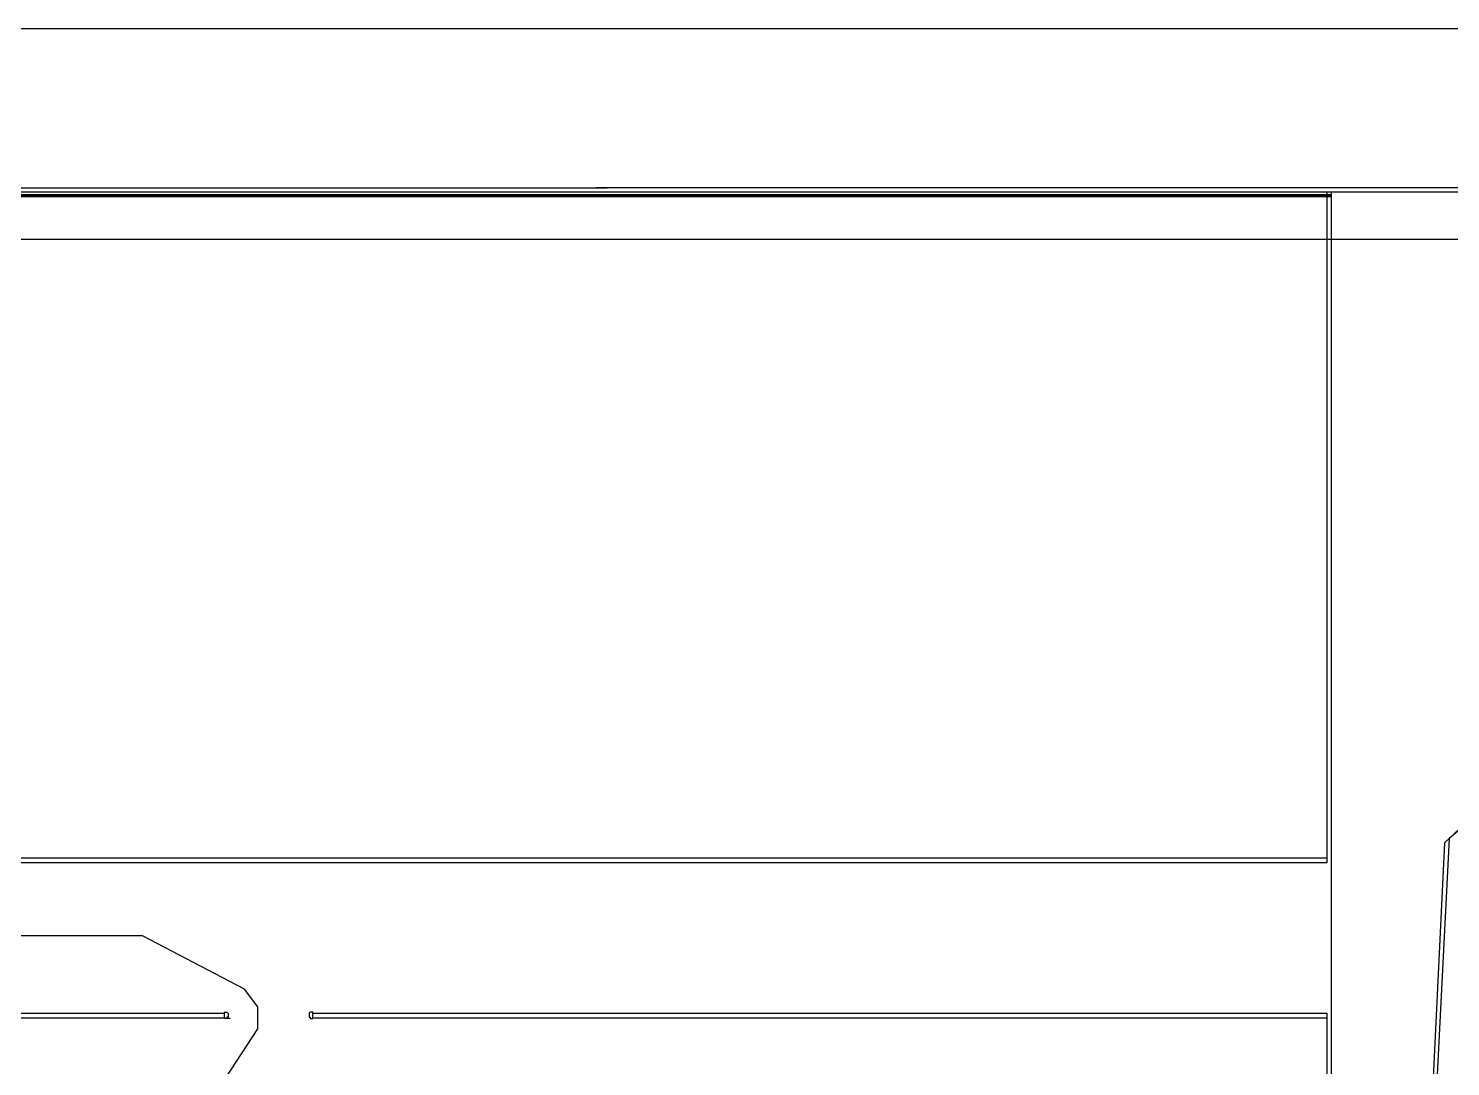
# Model space of a CAD drawing. Header units: millimetres. Extents: x 391350 to 515311, y -283575 to -199845.
# Drawn here: x 481525 to 497582, y -260425 to -248700 of the extents above; entities that cross this region are included whole.
import ezdxf

# ---------------------------------------------------------------- set-up
doc = ezdxf.new("R2010")
doc.units = ezdxf.units.MM
doc.layers.add('Evac_Occupant', color=183, linetype='Continuous')
doc.layers.add('Evac_Path_Fail', color=1, linetype='Continuous')

msp = doc.modelspace()

# ---------------------------------------------------------------- linework, layer by layer
at = {"color": 0}
for p, q in [((456689, -250501), (488059, -250501)), ((510556, -250551), (456689, -250551)), ((460804, -250501), (486234, -250501)), ((460804, -250576), (496234, -250576)), ((460804, -250586), (496234, -250586)), ((465601, -250598), (496234, -250598)), ((510556, -250501), (487934, -250501)), ((487934, -250501), (488059, -250501)), ((496184, -250551), (496184, -258123)), ((496234, -250551), (496234, -263123)), ((496184, -258073), (479302, -258073)), ((496184, -258123), (479302, -258123)), ((476805, -259823), (483737, -259823)), ((476805, -259873), (483737, -259873)), ((483737, -259881), (483737, -259809)), ((483737, -259809), (483767, -259809)), ((483802, -259881), (483737, -259881)), ((483780, -259827), (483767, -259809)), ((483780, -259866), (483767, -259866)), ((483767, -259866), (483767, -259881)), ((483780, -259827), (483780, -259866)), ((484693, -259827), (484706, -259809)), ((484693, -259827), (484693, -259866)), ((484693, -259866), (484706, -259866)), ((484737, -259809), (484706, -259809)), ((484706, -259866), (484706, -259881)), ((484706, -259881), (484737, -259881)), ((484737, -259881), (484737, -259809)), ((484737, -259823), (496184, -259823)), ((484737, -259873), (496184, -259873)), ((496184, -259823), (496184, -263123)), ((496234, -259823), (496234, -259948)), ((496234, -259823), (496234, -259948))]:
    msp.add_line(p, q, dxfattribs=at)
msp.add_lwpolyline([(456689, -248700), (515311, -248700), (515311, -283575), (456689, -283575)], close=True, dxfattribs=at)
at = {"layer": 'Evac_Occupant'}
msp.add_lwpolyline([(466115, -251082), (476119, -251082), (498658, -251082), (509557, -251082), (507579, -261603), (507721, -269970), (507830, -276144), (486491, -274811), (462153, -273439)], dxfattribs=at)
at = {"layer": 'Evac_Path_Fail'}
for points in [[(498664, -251100), (498314, -257150), (497514, -257900), (496564, -277550), (495164, -278800), (482014, -278800), (481814, -278950), (481564, -279350)], [(509564, -251100), (505014, -251600), (504814, -251750), (497564, -257850), (496564, -277550), (495164, -278800), (482014, -278800), (481814, -278950), (481564, -279350)], [(486514, -274800), (485714, -274000), (485664, -273900), (485414, -273700), (485314, -273650), (483214, -272500), (482164, -269700), (482164, -263250), (482464, -262500), (482614, -262300), (484114, -260000), (484114, -259750), (483964, -259550), (482814, -258950), (460714, -258950)]]:
    msp.add_lwpolyline(points, dxfattribs=at)

doc.saveas('drawing.dxf')
